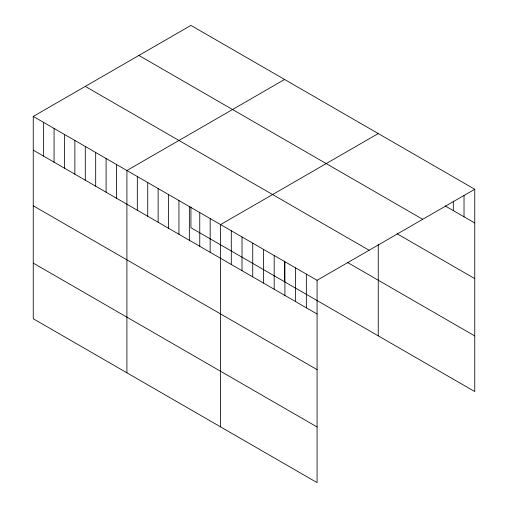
<?xml version="1.0" encoding="UTF-8"?>
<svg xmlns="http://www.w3.org/2000/svg" width="508" height="508" viewBox="0 0 508 508"><rect width="100%" height="100%" fill="white"/><g stroke="black" fill="none" stroke-linecap="round" stroke-linejoin="round"><path stroke-width="0.76" d="M33.249 116.434L317.075 280.295L317.075 482.6L33.249 318.738L33.249 116.434L190.925 25.4L474.751 189.262L474.751 391.566L190.925 227.705L190.925 206.934M284.588 79.477L126.911 170.51L126.911 372.815M378.25 133.547L220.574 224.587L220.574 426.885M317.075 280.295L474.751 189.262M445.262 205.956L474.751 222.98M138.894 55.442L422.713 219.304M397.015 233.731L474.751 278.613M85.287 86.392L369.106 250.254M347.682 262.566L474.751 335.934M33.249 150.152L317.075 314.014M33.249 205.784L317.075 369.646M33.249 263.106L317.075 426.968M464.026 195.618L464.026 216.789M453.307 201.187L453.307 210.598M378.25 244.297L378.25 335.851M306.349 274.104L306.349 307.823M295.624 267.919L295.624 301.631M284.905 261.728L284.905 295.446M284.588 261.01L284.588 281.775M274.18 255.537L274.18 289.255M263.462 249.345L263.462 283.064M252.736 243.154L252.736 276.873M242.018 236.963L242.018 270.681M231.292 230.772L231.292 264.49M210.166 218.573L210.166 252.292M199.758 212.566L199.758 246.285M189.351 206.559L189.351 240.278M178.943 200.552L178.943 234.271M168.535 194.545L168.535 228.257M158.134 188.531L158.134 222.25M147.726 182.524L147.726 216.243M137.319 176.517L137.319 210.236M116.503 164.503L116.503 198.215M106.096 158.496L106.096 192.208M95.688 152.483L95.688 186.201M85.287 146.475L85.287 180.194M74.879 140.468L74.879 174.187M64.472 134.461L64.472 168.18M54.064 128.454L54.064 162.166M43.656 122.441L43.656 156.159"/></g></svg>
